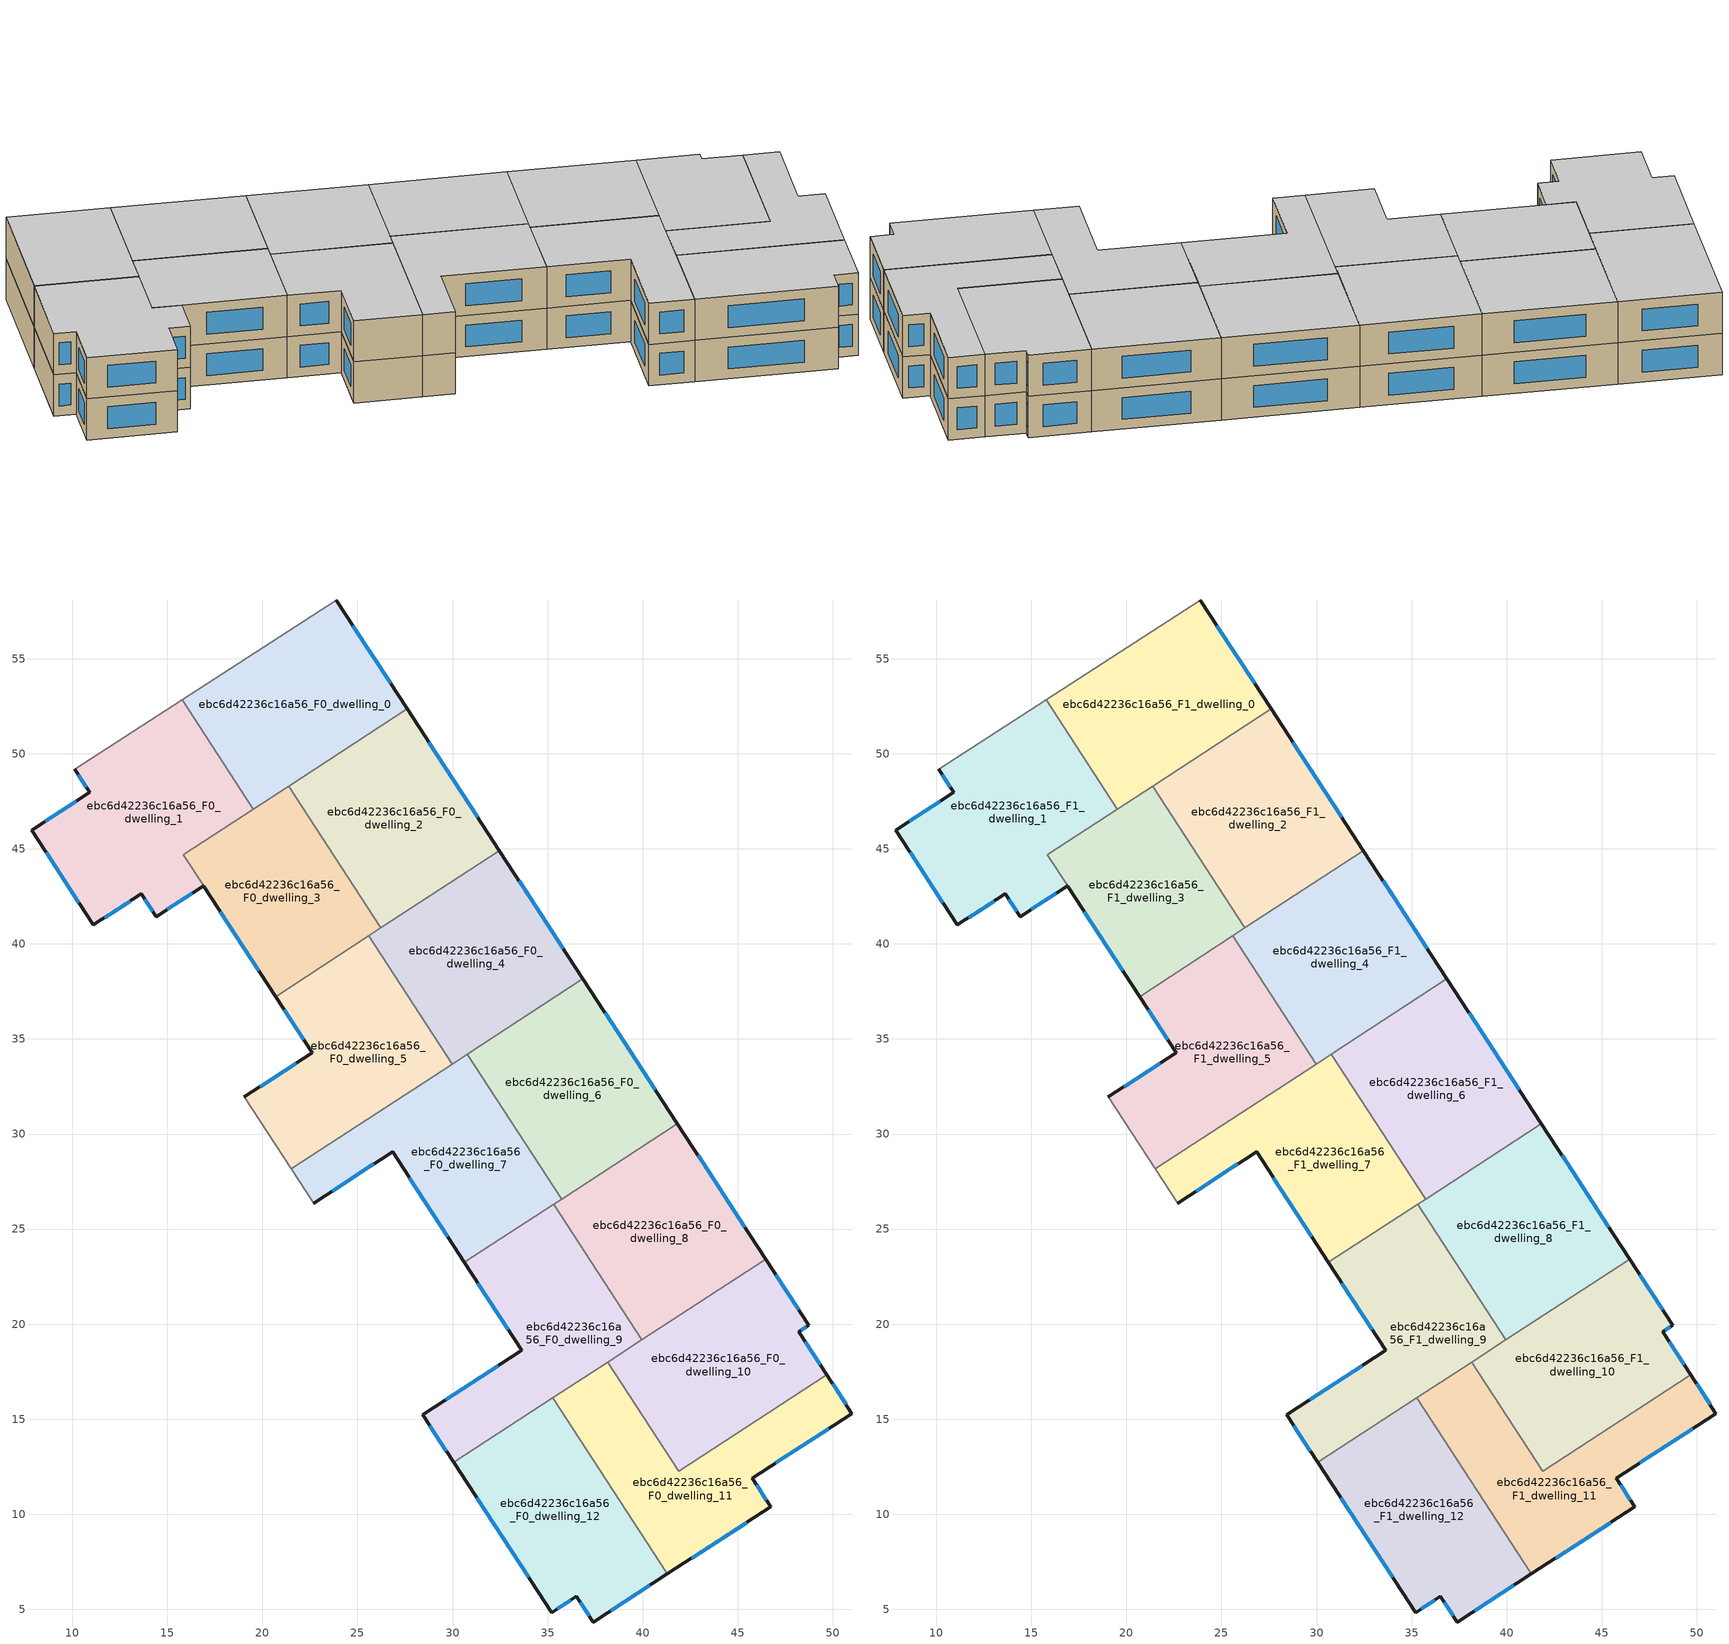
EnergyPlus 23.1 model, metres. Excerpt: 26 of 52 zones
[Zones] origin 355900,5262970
ebc6d42236c16a56_F0_dwelling_0
 floor ground (EU_floor_Construction): 23.88,58.09 27.62,52.36 19.53,47.09 15.78,52.84 z0
 wall outside (EU_wall_Construction): 27.62,52.36 23.88,58.09 z0:3
 wall adiabatic (EU_wall_Construction): 23.88,58.09 15.78,52.84 z0:3
 wall to ebc6d42236c16a56_F0_dwelling_1 (EU_wall_Construction): 15.78,52.84 19.53,47.09 z0:3
 wall to ebc6d42236c16a56_F0_dwelling_2 (EU_wall_Construction): 21.38,48.3 27.62,52.36 z0:3
 wall to ebc6d42236c16a56_F0_dwelling_3 (EU_wall_Construction): 19.53,47.09 21.38,48.3 z0:3
 window (EU_Window_Construction): 26.74,53.7 24.76,56.74 z0.7:2.3
ebc6d42236c16a56_F0_dwelling_1
 floor ground (EU_floor_Construction): 15.78,52.84 19.53,47.09 15.84,44.68 16.9,43.05 14.41,41.44 13.63,42.63 11.1,41 7.86,45.98 10.93,47.96 10.14,49.18 z0
 wall outside (EU_wall_Construction): 10.14,49.18 10.93,47.96 7.86,45.98 11.1,41 13.63,42.63 14.41,41.44 16.9,43.05 z0:3
 wall adiabatic (EU_wall_Construction): 15.78,52.84 10.14,49.18 z0:3
 wall to ebc6d42236c16a56_F0_dwelling_3 (EU_wall_Construction): 16.9,43.05 15.84,44.68 19.53,47.09 z0:3
 window (EU_Window_Construction): 10.21,47.5 8.58,46.45 / 10.32,48.9 10.74,48.25 / 14.99,41.82 16.32,42.67 / 13.81,42.35 14.22,41.72 / 11.7,41.38 13.04,42.24 / 8.62,44.81 10.34,42.17 z0.7:2.3
ebc6d42236c16a56_F0_dwelling_10
 floor ground (EU_floor_Construction): 46.47,23.42 48.74,19.93 48.21,19.59 49.67,17.34 41.9,12.27 38.16,18.01 z0
 wall outside (EU_wall_Construction): 49.67,17.34 48.21,19.59 48.74,19.93 46.47,23.42 z0:3
 wall to ebc6d42236c16a56_F0_dwelling_11 (EU_wall_Construction): 38.16,18.01 41.9,12.27 49.67,17.34 z0:3
 wall to ebc6d42236c16a56_F0_dwelling_8 (EU_wall_Construction): 46.47,23.42 39.95,19.17 z0:3
 wall to ebc6d42236c16a56_F0_dwelling_9 (EU_wall_Construction): 39.95,19.17 38.16,18.01 z0:3
 window (EU_Window_Construction): 48.21,20.75 47,22.6 / 48.33,19.67 48.62,19.85 / 49.33,17.87 48.55,19.06 z0.7:2.3
ebc6d42236c16a56_F0_dwelling_11
 floor ground (EU_floor_Construction): 49.67,17.34 51.01,15.3 45.76,11.9 46.74,10.39 41.3,6.87 35.27,16.12 38.16,18.01 41.9,12.27 z0
 wall outside (EU_wall_Construction): 41.3,6.87 46.74,10.39 45.76,11.9 51.01,15.3 49.67,17.34 z0:3
 wall to ebc6d42236c16a56_F0_dwelling_12 (EU_wall_Construction): 35.27,16.12 41.3,6.87 z0:3
 wall to ebc6d42236c16a56_F0_dwelling_9 (EU_wall_Construction): 38.16,18.01 35.27,16.12 z0:3
 window (EU_Window_Construction): 50.69,15.78 49.99,16.86 / 46.99,12.7 49.78,14.5 / 46.51,10.74 45.99,11.55 / 42.58,7.69 45.47,9.56 z0.7:2.3
ebc6d42236c16a56_F0_dwelling_12
 floor ground (EU_floor_Construction): 35.27,16.12 41.3,6.87 37.39,4.33 36.52,5.68 35.21,4.83 30.06,12.73 z0
 wall outside (EU_wall_Construction): 30.06,12.73 35.21,4.83 36.52,5.68 37.39,4.33 41.3,6.87 z0:3
 wall to ebc6d42236c16a56_F0_dwelling_9 (EU_wall_Construction): 35.27,16.12 30.06,12.73 z0:3
 window (EU_Window_Construction): 38.31,4.93 40.39,6.27 / 36.72,5.36 37.19,4.65 / 35.51,5.03 36.21,5.48 / 31.27,10.87 34,6.69 z0.7:2.3
ebc6d42236c16a56_F0_dwelling_2
 floor ground (EU_floor_Construction): 27.62,52.36 32.47,44.91 26.24,40.85 21.38,48.29 z0
 wall outside (EU_wall_Construction): 32.47,44.91 27.62,52.36 z0:3
 wall to ebc6d42236c16a56_F0_dwelling_3 (EU_wall_Construction): 21.38,48.29 26.24,40.85 z0:3
 wall to ebc6d42236c16a56_F0_dwelling_4 (EU_wall_Construction): 26.24,40.85 32.47,44.91 z0:3
 window (EU_Window_Construction): 31.33,46.66 28.76,50.61 z0.7:2.3
ebc6d42236c16a56_F0_dwelling_3
 floor ground (EU_floor_Construction): 21.38,48.29 26.24,40.85 20.69,37.23 16.91,43.04 15.84,44.68 z0
 wall outside (EU_wall_Construction): 16.91,43.04 20.69,37.23 z0:3
 wall to ebc6d42236c16a56_F0_dwelling_5 (EU_wall_Construction): 20.69,37.23 25.58,40.42 z0:3
 wall to ebc6d42236c16a56_F0_dwelling_4 (EU_wall_Construction): 25.58,40.42 26.24,40.85 z0:3
 window (EU_Window_Construction): 17.79,41.68 19.8,38.6 z0.7:2.3
ebc6d42236c16a56_F0_dwelling_4
 floor ground (EU_floor_Construction): 32.47,44.91 36.86,38.17 29.97,33.68 25.58,40.42 z0
 wall outside (EU_wall_Construction): 36.86,38.17 32.47,44.91 z0:3
 wall to ebc6d42236c16a56_F0_dwelling_5 (EU_wall_Construction): 25.58,40.42 29.97,33.68 z0:3
 wall to ebc6d42236c16a56_F0_dwelling_6 (EU_wall_Construction): 30.77,34.2 36.86,38.17 z0:3
 wall to ebc6d42236c16a56_F0_dwelling_7 (EU_wall_Construction): 29.97,33.68 30.77,34.2 z0:3
 window (EU_Window_Construction): 35.83,39.75 33.5,43.33 z0.7:2.3
ebc6d42236c16a56_F0_dwelling_5
 floor ground (EU_floor_Construction): 25.58,40.42 29.97,33.68 21.52,28.17 19.06,31.95 22.62,34.27 20.69,37.23 z0
 wall outside (EU_wall_Construction): 20.69,37.23 22.62,34.27 19.06,31.95 z0:3
 wall adiabatic (EU_wall_Construction): 19.06,31.95 21.52,28.17 z0:3
 wall to ebc6d42236c16a56_F0_dwelling_7 (EU_wall_Construction): 21.52,28.17 29.97,33.68 z0:3
 window (EU_Window_Construction): 21.79,33.72 19.89,32.5 / 21.14,36.54 22.17,34.96 z0.7:2.3
ebc6d42236c16a56_F0_dwelling_6
 floor ground (EU_floor_Construction): 36.86,38.17 41.83,30.54 35.74,26.58 30.77,34.2 z0
 wall outside (EU_wall_Construction): 41.83,30.54 36.86,38.17 z0:3
 wall to ebc6d42236c16a56_F0_dwelling_7 (EU_wall_Construction): 30.77,34.2 35.74,26.58 z0:3
 wall to ebc6d42236c16a56_F0_dwelling_8 (EU_wall_Construction): 35.74,26.58 41.83,30.54 z0:3
 window (EU_Window_Construction): 40.66,32.33 38.03,36.38 z0.7:2.3
ebc6d42236c16a56_F0_dwelling_7
 floor ground (EU_floor_Construction): 30.77,34.2 35.74,26.58 30.63,23.25 26.84,29.06 22.69,26.37 21.52,28.17 z0
 wall outside (EU_wall_Construction): 22.69,26.37 26.84,29.06 30.63,23.25 z0:3
 wall adiabatic (EU_wall_Construction): 21.52,28.17 22.69,26.37 z0:3
 wall to ebc6d42236c16a56_F0_dwelling_9 (EU_wall_Construction): 30.63,23.25 35.31,26.3 z0:3
 wall to ebc6d42236c16a56_F0_dwelling_8 (EU_wall_Construction): 35.31,26.3 35.74,26.58 z0:3
 window (EU_Window_Construction): 27.73,27.69 29.74,24.61 / 23.67,27 25.87,28.43 z0.7:2.3
ebc6d42236c16a56_F0_dwelling_8
 floor ground (EU_floor_Construction): 41.83,30.54 46.47,23.42 39.95,19.17 35.31,26.3 z0
 wall outside (EU_wall_Construction): 46.47,23.42 41.83,30.54 z0:3
 wall to ebc6d42236c16a56_F0_dwelling_9 (EU_wall_Construction): 35.31,26.3 39.95,19.17 z0:3
 window (EU_Window_Construction): 45.38,25.09 42.92,28.87 z0.7:2.3
ebc6d42236c16a56_F0_dwelling_9
 floor ground (EU_floor_Construction): 35.31,26.3 39.95,19.17 30.06,12.73 28.42,15.24 33.64,18.62 30.63,23.25 z0
 wall outside (EU_wall_Construction): 30.63,23.25 33.64,18.62 28.42,15.24 30.06,12.73 z0:3
 window (EU_Window_Construction): 28.81,14.65 29.68,13.32 / 32.41,17.82 29.65,16.03 / 31.33,22.16 32.93,19.7 z0.7:2.3
ebc6d42236c16a56_F1_dwelling_0
 floor to ebc6d42236c16a56_F0_dwelling_0 (EU_floor_Construction): 23.88,58.09 27.62,52.36 19.53,47.09 15.78,52.84 z3
 wall outside (EU_wall_Construction): 27.62,52.36 23.88,58.09 z3:6
 wall adiabatic (EU_wall_Construction): 23.88,58.09 15.78,52.84 z3:6
 wall to ebc6d42236c16a56_F1_dwelling_1 (EU_wall_Construction): 15.78,52.84 19.53,47.09 z3:6
 wall to ebc6d42236c16a56_F1_dwelling_2 (EU_wall_Construction): 21.38,48.3 27.62,52.36 z3:6
 wall to ebc6d42236c16a56_F1_dwelling_3 (EU_wall_Construction): 19.53,47.09 21.38,48.3 z3:6
 window (EU_Window_Construction): 26.74,53.7 24.76,56.74 z3.7:5.3
 ceiling to ebc6d42236c16a56_F2_dwelling_0 (EU_floor_Construction): 27.62,52.36 23.88,58.09 15.78,52.84 19.53,47.09 z6
ebc6d42236c16a56_F1_dwelling_1
 floor to ebc6d42236c16a56_F0_dwelling_1 (EU_floor_Construction): 15.78,52.84 19.53,47.09 15.84,44.68 16.9,43.05 14.41,41.44 13.63,42.63 11.1,41 7.86,45.98 10.93,47.96 10.14,49.18 z3
 wall outside (EU_wall_Construction): 10.14,49.18 10.93,47.96 7.86,45.98 11.1,41 13.63,42.63 14.41,41.44 16.9,43.05 z3:6
 wall adiabatic (EU_wall_Construction): 15.78,52.84 10.14,49.18 z3:6
 wall to ebc6d42236c16a56_F1_dwelling_3 (EU_wall_Construction): 16.9,43.05 15.84,44.68 19.53,47.09 z3:6
 window (EU_Window_Construction): 10.21,47.5 8.58,46.45 / 10.32,48.9 10.74,48.25 / 14.99,41.82 16.32,42.67 / 13.81,42.35 14.22,41.72 / 11.7,41.38 13.04,42.24 / 8.62,44.81 10.34,42.17 z3.7:5.3
 ceiling to ebc6d42236c16a56_F2_dwelling_1 (EU_floor_Construction): 16.9,43.05 15.84,44.68 19.53,47.09 15.78,52.84 10.14,49.18 10.93,47.96 7.86,45.98 11.1,41 13.63,42.63 14.41,41.44 z6
ebc6d42236c16a56_F1_dwelling_10
 floor to ebc6d42236c16a56_F0_dwelling_10 (EU_floor_Construction): 46.47,23.42 48.74,19.93 48.21,19.59 49.67,17.34 41.9,12.27 38.16,18.01 z3
 wall outside (EU_wall_Construction): 49.67,17.34 48.21,19.59 48.74,19.93 46.47,23.42 z3:6
 wall to ebc6d42236c16a56_F1_dwelling_11 (EU_wall_Construction): 38.16,18.01 41.9,12.27 49.67,17.34 z3:6
 wall to ebc6d42236c16a56_F1_dwelling_8 (EU_wall_Construction): 46.47,23.42 39.95,19.17 z3:6
 wall to ebc6d42236c16a56_F1_dwelling_9 (EU_wall_Construction): 39.95,19.17 38.16,18.01 z3:6
 window (EU_Window_Construction): 48.21,20.75 47,22.6 / 48.33,19.67 48.62,19.85 / 49.33,17.87 48.55,19.06 z3.7:5.3
 ceiling to ebc6d42236c16a56_F2_dwelling_10 (EU_floor_Construction): 49.67,17.34 48.21,19.59 48.74,19.93 46.47,23.42 38.16,18.01 41.9,12.27 z6
ebc6d42236c16a56_F1_dwelling_11
 floor to ebc6d42236c16a56_F0_dwelling_11 (EU_floor_Construction): 49.67,17.34 51.01,15.3 45.76,11.9 46.74,10.39 41.3,6.87 35.27,16.12 38.16,18.01 41.9,12.27 z3
 wall outside (EU_wall_Construction): 41.3,6.87 46.74,10.39 45.76,11.9 51.01,15.3 49.67,17.34 z3:6
 wall to ebc6d42236c16a56_F1_dwelling_12 (EU_wall_Construction): 35.27,16.12 41.3,6.87 z3:6
 wall to ebc6d42236c16a56_F1_dwelling_9 (EU_wall_Construction): 38.16,18.01 35.27,16.12 z3:6
 window (EU_Window_Construction): 50.69,15.78 49.99,16.86 / 46.99,12.7 49.78,14.5 / 46.51,10.74 45.99,11.55 / 42.58,7.69 45.47,9.56 z3.7:5.3
 ceiling to ebc6d42236c16a56_F2_dwelling_11 (EU_floor_Construction): 46.74,10.39 45.76,11.9 51.01,15.3 49.67,17.34 41.9,12.27 38.16,18.01 35.27,16.12 41.3,6.87 z6
ebc6d42236c16a56_F1_dwelling_12
 floor to ebc6d42236c16a56_F0_dwelling_12 (EU_floor_Construction): 35.27,16.12 41.3,6.87 37.39,4.33 36.52,5.68 35.21,4.83 30.06,12.73 z3
 wall outside (EU_wall_Construction): 30.06,12.73 35.21,4.83 36.52,5.68 37.39,4.33 41.3,6.87 z3:6
 wall to ebc6d42236c16a56_F1_dwelling_9 (EU_wall_Construction): 35.27,16.12 30.06,12.73 z3:6
 window (EU_Window_Construction): 38.31,4.93 40.39,6.27 / 36.72,5.36 37.19,4.65 / 35.51,5.03 36.21,5.48 / 31.27,10.87 34,6.69 z3.7:5.3
 ceiling to ebc6d42236c16a56_F2_dwelling_12 (EU_floor_Construction): 41.3,6.87 35.27,16.12 30.06,12.73 35.21,4.83 36.52,5.68 37.39,4.33 z6
ebc6d42236c16a56_F1_dwelling_2
 floor to ebc6d42236c16a56_F0_dwelling_2 (EU_floor_Construction): 27.62,52.36 32.47,44.91 26.24,40.85 21.38,48.29 z3
 wall outside (EU_wall_Construction): 32.47,44.91 27.62,52.36 z3:6
 wall to ebc6d42236c16a56_F1_dwelling_3 (EU_wall_Construction): 21.38,48.29 26.24,40.85 z3:6
 wall to ebc6d42236c16a56_F1_dwelling_4 (EU_wall_Construction): 26.24,40.85 32.47,44.91 z3:6
 window (EU_Window_Construction): 31.33,46.66 28.76,50.61 z3.7:5.3
 ceiling to ebc6d42236c16a56_F2_dwelling_2 (EU_floor_Construction): 32.47,44.91 27.62,52.36 21.38,48.29 26.24,40.85 z6
ebc6d42236c16a56_F1_dwelling_3
 floor to ebc6d42236c16a56_F0_dwelling_3 (EU_floor_Construction): 21.38,48.29 26.24,40.85 20.69,37.23 16.9,43.05 15.84,44.68 z3
 wall outside (EU_wall_Construction): 16.91,43.04 20.69,37.23 z3:6
 wall to ebc6d42236c16a56_F1_dwelling_5 (EU_wall_Construction): 20.69,37.23 25.58,40.42 z3:6
 wall to ebc6d42236c16a56_F1_dwelling_4 (EU_wall_Construction): 25.58,40.42 26.24,40.85 z3:6
 window (EU_Window_Construction): 17.79,41.68 19.8,38.6 z3.7:5.3
 ceiling to ebc6d42236c16a56_F2_dwelling_3 (EU_floor_Construction): 26.24,40.85 21.38,48.29 15.84,44.68 16.9,43.05 20.69,37.23 z6
ebc6d42236c16a56_F1_dwelling_4
 floor to ebc6d42236c16a56_F0_dwelling_4 (EU_floor_Construction): 32.47,44.91 36.86,38.17 29.97,33.68 25.58,40.42 z3
 wall outside (EU_wall_Construction): 36.86,38.17 32.47,44.91 z3:6
 wall to ebc6d42236c16a56_F1_dwelling_5 (EU_wall_Construction): 25.58,40.42 29.97,33.68 z3:6
 wall to ebc6d42236c16a56_F1_dwelling_6 (EU_wall_Construction): 30.77,34.2 36.86,38.17 z3:6
 wall to ebc6d42236c16a56_F1_dwelling_7 (EU_wall_Construction): 29.97,33.68 30.77,34.2 z3:6
 window (EU_Window_Construction): 35.83,39.75 33.5,43.33 z3.7:5.3
 ceiling to ebc6d42236c16a56_F2_dwelling_4 (EU_floor_Construction): 36.86,38.17 32.47,44.91 25.58,40.42 29.97,33.68 z6
ebc6d42236c16a56_F1_dwelling_5
 floor to ebc6d42236c16a56_F0_dwelling_5 (EU_floor_Construction): 25.58,40.42 29.97,33.68 21.52,28.17 19.06,31.95 22.62,34.27 20.69,37.23 z3
 wall outside (EU_wall_Construction): 20.69,37.23 22.62,34.27 19.06,31.95 z3:6
 wall adiabatic (EU_wall_Construction): 19.06,31.95 21.52,28.17 z3:6
 wall to ebc6d42236c16a56_F1_dwelling_7 (EU_wall_Construction): 21.52,28.17 29.97,33.68 z3:6
 window (EU_Window_Construction): 21.79,33.72 19.89,32.5 / 21.14,36.54 22.17,34.96 z3.7:5.3
 ceiling to ebc6d42236c16a56_F2_dwelling_5 (EU_floor_Construction): 29.97,33.68 25.58,40.42 20.69,37.23 22.62,34.27 19.06,31.95 21.52,28.17 z6
ebc6d42236c16a56_F1_dwelling_6
 floor to ebc6d42236c16a56_F0_dwelling_6 (EU_floor_Construction): 36.86,38.17 41.83,30.54 35.74,26.58 30.77,34.2 z3
 wall outside (EU_wall_Construction): 41.83,30.54 36.86,38.17 z3:6
 wall to ebc6d42236c16a56_F1_dwelling_7 (EU_wall_Construction): 30.77,34.2 35.74,26.58 z3:6
 wall to ebc6d42236c16a56_F1_dwelling_8 (EU_wall_Construction): 35.74,26.58 41.83,30.54 z3:6
 window (EU_Window_Construction): 40.66,32.33 38.03,36.38 z3.7:5.3
 ceiling to ebc6d42236c16a56_F2_dwelling_6 (EU_floor_Construction): 41.83,30.54 36.86,38.17 30.77,34.2 35.74,26.58 z6
ebc6d42236c16a56_F1_dwelling_7
 floor to ebc6d42236c16a56_F0_dwelling_7 (EU_floor_Construction): 30.77,34.2 35.74,26.58 30.63,23.25 26.84,29.06 22.69,26.37 21.52,28.17 z3
 wall outside (EU_wall_Construction): 22.69,26.37 26.84,29.06 30.63,23.25 z3:6
 wall adiabatic (EU_wall_Construction): 21.52,28.17 22.69,26.37 z3:6
 wall to ebc6d42236c16a56_F1_dwelling_9 (EU_wall_Construction): 30.63,23.25 35.31,26.3 z3:6
 wall to ebc6d42236c16a56_F1_dwelling_8 (EU_wall_Construction): 35.31,26.3 35.74,26.58 z3:6
 window (EU_Window_Construction): 27.73,27.69 29.74,24.61 / 23.67,27 25.87,28.43 z3.7:5.3
 ceiling to ebc6d42236c16a56_F2_dwelling_7 (EU_floor_Construction): 35.74,26.58 30.77,34.2 21.52,28.17 22.69,26.37 26.84,29.06 30.63,23.25 z6
ebc6d42236c16a56_F1_dwelling_8
 floor to ebc6d42236c16a56_F0_dwelling_8 (EU_floor_Construction): 41.83,30.54 46.47,23.42 39.95,19.17 35.31,26.3 z3
 wall outside (EU_wall_Construction): 46.47,23.42 41.83,30.54 z3:6
 wall to ebc6d42236c16a56_F1_dwelling_9 (EU_wall_Construction): 35.31,26.3 39.95,19.17 z3:6
 window (EU_Window_Construction): 45.38,25.09 42.92,28.87 z3.7:5.3
 ceiling to ebc6d42236c16a56_F2_dwelling_8 (EU_floor_Construction): 46.47,23.42 41.83,30.54 35.31,26.3 39.95,19.17 z6
ebc6d42236c16a56_F1_dwelling_9
 floor to ebc6d42236c16a56_F0_dwelling_9 (EU_floor_Construction): 35.31,26.3 39.95,19.17 30.06,12.73 28.42,15.24 33.64,18.62 30.63,23.25 z3
 wall outside (EU_wall_Construction): 30.63,23.25 33.64,18.62 28.42,15.24 30.06,12.73 z3:6
 window (EU_Window_Construction): 28.81,14.65 29.68,13.32 / 32.41,17.82 29.65,16.03 / 31.33,22.16 32.93,19.7 z3.7:5.3
 ceiling to ebc6d42236c16a56_F2_dwelling_9 (EU_floor_Construction): 39.95,19.17 35.31,26.3 30.63,23.25 33.64,18.62 28.42,15.24 30.06,12.73 z6
[Building]
EU S2 Campaign: North Axis=0; Terrain=City; Solar Distribution=FullExterior
[Site:Location]
Budapest.Ferenc.Liszt.Intl.AP: Latitude=47.437; Longitude=19.256; Time Zone=1; Elevation=185
[SizingPeriod:WeatherFileDays]
AnnualSizingPeriod: Begin Month=1; Begin Day of Month=1; End Month=12; End Day of Month=31; Day of Week for Start Day=Monday; Use Weather File Daylight Saving Period=No; Use Weather File Rain and Snow Indicators=No
[MATERIAL]
EU_InternalMass_Material: Roughness=MediumRough; Thickness=0.1; Conductivity=1; Density=1800; Specific Heat=900; Thermal Absorptance=0.9; Solar Absorptance=0.7; Visible Absorptance=0.7
[MATERIAL:NOMASS] Roughness=MediumRough; Thermal Absorptance=0.9; Solar Absorptance=0.7; Visible Absorptance=0.7
Name | Thermal Resistance
EU_wall_NoMass | 0.832559
EU_floor_NoMass | 0.872794
[WINDOWMATERIAL:SIMPLEGLAZINGSYSTEM]
EU_Window_SimpleGlazing: UFactor=2.79869; Solar Heat Gain Coefficient=0.75; Visible Transmittance=0.75
[CONSTRUCTION]
EU_wall_Construction: EU_wall_NoMass
EU_floor_Construction: EU_floor_NoMass
EU_Window_Construction: EU_Window_SimpleGlazing
EU_InternalMass_Construction: EU_InternalMass_Material
[ZONE] Type=1; Multiplier=1; Ceiling Height=autocalculate; Floor Area=autocalculate; Part of Total Floor Area=Yes
Name | Volume
ebc6d42236c16a56_F0_dwelling_0; ebc6d42236c16a56_F1_dwelling_0 | 198.409
ebc6d42236c16a56_F0_dwelling_1; ebc6d42236c16a56_F1_dwelling_1 | 220.306
ebc6d42236c16a56_F0_dwelling_10; ebc6d42236c16a56_F1_dwelling_10 | 198.419
ebc6d42236c16a56_F0_dwelling_11; ebc6d42236c16a56_F1_dwelling_11 | 198.418
ebc6d42236c16a56_F0_dwelling_12; ebc6d42236c16a56_F1_dwelling_12 | 198.402
ebc6d42236c16a56_F0_dwelling_2; ebc6d42236c16a56_F1_dwelling_2 | 198.423
ebc6d42236c16a56_F0_dwelling_3 | 176.519
ebc6d42236c16a56_F1_dwelling_3 | 176.523
ebc6d42236c16a56_F0_dwelling_4; ebc6d42236c16a56_F1_dwelling_4 | 198.43
ebc6d42236c16a56_F0_dwelling_5; ebc6d42236c16a56_F1_dwelling_5 | 198.435
ebc6d42236c16a56_F0_dwelling_6; ebc6d42236c16a56_F1_dwelling_6 | 198.437
ebc6d42236c16a56_F0_dwelling_7; ebc6d42236c16a56_F1_dwelling_7 | 198.424
ebc6d42236c16a56_F0_dwelling_8; ebc6d42236c16a56_F1_dwelling_8 | 198.427
ebc6d42236c16a56_F0_dwelling_9; ebc6d42236c16a56_F1_dwelling_9 | 198.432
[INTERNALMASS] Construction=EU_InternalMass_Construction
Name | Zone or ZoneList | Surface Area
ebc6d42236c16a56_F0_dwelling_0_EU_InternalMass | ebc6d42236c16a56_F0_dwelling_0 | 66.1369
ebc6d42236c16a56_F0_dwelling_1_EU_InternalMass | ebc6d42236c16a56_F0_dwelling_1 | 73.4372
ebc6d42236c16a56_F0_dwelling_2_EU_InternalMass | ebc6d42236c16a56_F0_dwelling_2 | 66.1389
ebc6d42236c16a56_F0_dwelling_3_EU_InternalMass | ebc6d42236c16a56_F0_dwelling_3 | 58.8446
ebc6d42236c16a56_F0_dwelling_4_EU_InternalMass | ebc6d42236c16a56_F0_dwelling_4 | 66.1418
ebc6d42236c16a56_F0_dwelling_5_EU_InternalMass | ebc6d42236c16a56_F0_dwelling_5 | 66.1447
ebc6d42236c16a56_F0_dwelling_6_EU_InternalMass | ebc6d42236c16a56_F0_dwelling_6 | 66.145
ebc6d42236c16a56_F0_dwelling_7_EU_InternalMass | ebc6d42236c16a56_F0_dwelling_7 | 66.142
ebc6d42236c16a56_F0_dwelling_8_EU_InternalMass | ebc6d42236c16a56_F0_dwelling_8 | 66.1418
ebc6d42236c16a56_F0_dwelling_9_EU_InternalMass | ebc6d42236c16a56_F0_dwelling_9 | 66.1441
ebc6d42236c16a56_F0_dwelling_10_EU_InternalMass | ebc6d42236c16a56_F0_dwelling_10 | 66.1385
ebc6d42236c16a56_F0_dwelling_11_EU_InternalMass | ebc6d42236c16a56_F0_dwelling_11 | 66.1392
ebc6d42236c16a56_F0_dwelling_12_EU_InternalMass | ebc6d42236c16a56_F0_dwelling_12 | 66.1336
ebc6d42236c16a56_F1_dwelling_0_EU_InternalMass | ebc6d42236c16a56_F1_dwelling_0 | 66.1369
ebc6d42236c16a56_F1_dwelling_1_EU_InternalMass | ebc6d42236c16a56_F1_dwelling_1 | 73.4372
ebc6d42236c16a56_F1_dwelling_2_EU_InternalMass | ebc6d42236c16a56_F1_dwelling_2 | 66.1389
ebc6d42236c16a56_F1_dwelling_3_EU_InternalMass | ebc6d42236c16a56_F1_dwelling_3 | 58.8446
ebc6d42236c16a56_F1_dwelling_4_EU_InternalMass | ebc6d42236c16a56_F1_dwelling_4 | 66.1418
ebc6d42236c16a56_F1_dwelling_5_EU_InternalMass | ebc6d42236c16a56_F1_dwelling_5 | 66.1447
ebc6d42236c16a56_F1_dwelling_6_EU_InternalMass | ebc6d42236c16a56_F1_dwelling_6 | 66.145
ebc6d42236c16a56_F1_dwelling_7_EU_InternalMass | ebc6d42236c16a56_F1_dwelling_7 | 66.142
ebc6d42236c16a56_F1_dwelling_8_EU_InternalMass | ebc6d42236c16a56_F1_dwelling_8 | 66.1418
ebc6d42236c16a56_F1_dwelling_9_EU_InternalMass | ebc6d42236c16a56_F1_dwelling_9 | 66.1441
ebc6d42236c16a56_F1_dwelling_10_EU_InternalMass | ebc6d42236c16a56_F1_dwelling_10 | 66.1385
ebc6d42236c16a56_F1_dwelling_11_EU_InternalMass | ebc6d42236c16a56_F1_dwelling_11 | 66.1392
ebc6d42236c16a56_F1_dwelling_12_EU_InternalMass | ebc6d42236c16a56_F1_dwelling_12 | 66.1336
[OTHEREQUIPMENT] Fuel Type=Electricity; Design Level Calculation Method=Watts/Area; Power per Zone Floor Area=1; Fraction Latent=0; Fraction Radiant=0; Fraction Lost=0; Carbon Dioxide Generation Rate=0; EndUse Subcategory=EU_Step8_InternalGains
Name | Zone or ZoneList or Space or SpaceList | Schedule
EU_Step8_InternalGain_ebc6d42236c16a56_F0_dwelling_0_f000 | ebc6d42236c16a56_F0_dwelling_0 | EU_Step8_GainSchedule_ebc6d42236c16a56_F0_dwelling_0_f000
EU_Step8_InternalGain_ebc6d42236c16a56_F0_dwelling_1_f000 | ebc6d42236c16a56_F0_dwelling_1 | EU_Step8_GainSchedule_ebc6d42236c16a56_F0_dwelling_1_f000
EU_Step8_InternalGain_ebc6d42236c16a56_F0_dwelling_2_f000 | ebc6d42236c16a56_F0_dwelling_2 | EU_Step8_GainSchedule_ebc6d42236c16a56_F0_dwelling_2_f000
EU_Step8_InternalGain_ebc6d42236c16a56_F0_dwelling_3_f000 | ebc6d42236c16a56_F0_dwelling_3 | EU_Step8_GainSchedule_ebc6d42236c16a56_F0_dwelling_3_f000
EU_Step8_InternalGain_ebc6d42236c16a56_F0_dwelling_4_f000 | ebc6d42236c16a56_F0_dwelling_4 | EU_Step8_GainSchedule_ebc6d42236c16a56_F0_dwelling_4_f000
EU_Step8_InternalGain_ebc6d42236c16a56_F0_dwelling_5_f000 | ebc6d42236c16a56_F0_dwelling_5 | EU_Step8_GainSchedule_ebc6d42236c16a56_F0_dwelling_5_f000
EU_Step8_InternalGain_ebc6d42236c16a56_F0_dwelling_6_f000 | ebc6d42236c16a56_F0_dwelling_6 | EU_Step8_GainSchedule_ebc6d42236c16a56_F0_dwelling_6_f000
EU_Step8_InternalGain_ebc6d42236c16a56_F0_dwelling_7_f000 | ebc6d42236c16a56_F0_dwelling_7 | EU_Step8_GainSchedule_ebc6d42236c16a56_F0_dwelling_7_f000
EU_Step8_InternalGain_ebc6d42236c16a56_F0_dwelling_8_f000 | ebc6d42236c16a56_F0_dwelling_8 | EU_Step8_GainSchedule_ebc6d42236c16a56_F0_dwelling_8_f000
EU_Step8_InternalGain_ebc6d42236c16a56_F0_dwelling_9_f000 | ebc6d42236c16a56_F0_dwelling_9 | EU_Step8_GainSchedule_ebc6d42236c16a56_F0_dwelling_9_f000
EU_Step8_InternalGain_ebc6d42236c16a56_F0_dwelling_10_f000 | ebc6d42236c16a56_F0_dwelling_10 | EU_Step8_GainSchedule_ebc6d42236c16a56_F0_dwelling_10_f000
EU_Step8_InternalGain_ebc6d42236c16a56_F0_dwelling_11_f000 | ebc6d42236c16a56_F0_dwelling_11 | EU_Step8_GainSchedule_ebc6d42236c16a56_F0_dwelling_11_f000
EU_Step8_InternalGain_ebc6d42236c16a56_F0_dwelling_12_f000 | ebc6d42236c16a56_F0_dwelling_12 | EU_Step8_GainSchedule_ebc6d42236c16a56_F0_dwelling_12_f000
EU_Step8_InternalGain_ebc6d42236c16a56_F1_dwelling_0_f000 | ebc6d42236c16a56_F1_dwelling_0 | EU_Step8_GainSchedule_ebc6d42236c16a56_F1_dwelling_0_f000
EU_Step8_InternalGain_ebc6d42236c16a56_F1_dwelling_1_f000 | ebc6d42236c16a56_F1_dwelling_1 | EU_Step8_GainSchedule_ebc6d42236c16a56_F1_dwelling_1_f000
EU_Step8_InternalGain_ebc6d42236c16a56_F1_dwelling_2_f000 | ebc6d42236c16a56_F1_dwelling_2 | EU_Step8_GainSchedule_ebc6d42236c16a56_F1_dwelling_2_f000
EU_Step8_InternalGain_ebc6d42236c16a56_F1_dwelling_3_f000 | ebc6d42236c16a56_F1_dwelling_3 | EU_Step8_GainSchedule_ebc6d42236c16a56_F1_dwelling_3_f000
EU_Step8_InternalGain_ebc6d42236c16a56_F1_dwelling_4_f000 | ebc6d42236c16a56_F1_dwelling_4 | EU_Step8_GainSchedule_ebc6d42236c16a56_F1_dwelling_4_f000
EU_Step8_InternalGain_ebc6d42236c16a56_F1_dwelling_5_f000 | ebc6d42236c16a56_F1_dwelling_5 | EU_Step8_GainSchedule_ebc6d42236c16a56_F1_dwelling_5_f000
EU_Step8_InternalGain_ebc6d42236c16a56_F1_dwelling_6_f000 | ebc6d42236c16a56_F1_dwelling_6 | EU_Step8_GainSchedule_ebc6d42236c16a56_F1_dwelling_6_f000
EU_Step8_InternalGain_ebc6d42236c16a56_F1_dwelling_7_f000 | ebc6d42236c16a56_F1_dwelling_7 | EU_Step8_GainSchedule_ebc6d42236c16a56_F1_dwelling_7_f000
EU_Step8_InternalGain_ebc6d42236c16a56_F1_dwelling_8_f000 | ebc6d42236c16a56_F1_dwelling_8 | EU_Step8_GainSchedule_ebc6d42236c16a56_F1_dwelling_8_f000
EU_Step8_InternalGain_ebc6d42236c16a56_F1_dwelling_9_f000 | ebc6d42236c16a56_F1_dwelling_9 | EU_Step8_GainSchedule_ebc6d42236c16a56_F1_dwelling_9_f000
EU_Step8_InternalGain_ebc6d42236c16a56_F1_dwelling_10_f000 | ebc6d42236c16a56_F1_dwelling_10 | EU_Step8_GainSchedule_ebc6d42236c16a56_F1_dwelling_10_f000
EU_Step8_InternalGain_ebc6d42236c16a56_F1_dwelling_11_f000 | ebc6d42236c16a56_F1_dwelling_11 | EU_Step8_GainSchedule_ebc6d42236c16a56_F1_dwelling_11_f000
EU_Step8_InternalGain_ebc6d42236c16a56_F1_dwelling_12_f000 | ebc6d42236c16a56_F1_dwelling_12 | EU_Step8_GainSchedule_ebc6d42236c16a56_F1_dwelling_12_f000
[ZONEVENTILATION:DESIGNFLOWRATE] Schedule=EU_AlwaysOn; Design Flow Rate Calculation Method=AirChanges/Hour; Air Changes per Hour=0.475469; Ventilation Type=Natural; Fan Pressure Rise=0; Fan Total Efficiency=1; Constant Term Coefficient=1; Temperature Term Coefficient=0; Velocity Term Coefficient=0; Velocity Squared Term Coefficient=0; Minimum Indoor Temperature=-100; Maximum Indoor Temperature=100; Delta Temperature=-100; Minimum Outdoor Temperature=-100; Maximum Outdoor Temperature=100; Maximum Wind Speed=40
Name | Zone or ZoneList or Space or SpaceList
EU_ConstantAir_ebc6d42236c16a56_F0_dwelling_0 | ebc6d42236c16a56_F0_dwelling_0
EU_ConstantAir_ebc6d42236c16a56_F0_dwelling_1 | ebc6d42236c16a56_F0_dwelling_1
EU_ConstantAir_ebc6d42236c16a56_F0_dwelling_2 | ebc6d42236c16a56_F0_dwelling_2
EU_ConstantAir_ebc6d42236c16a56_F0_dwelling_3 | ebc6d42236c16a56_F0_dwelling_3
EU_ConstantAir_ebc6d42236c16a56_F0_dwelling_4 | ebc6d42236c16a56_F0_dwelling_4
EU_ConstantAir_ebc6d42236c16a56_F0_dwelling_5 | ebc6d42236c16a56_F0_dwelling_5
EU_ConstantAir_ebc6d42236c16a56_F0_dwelling_6 | ebc6d42236c16a56_F0_dwelling_6
EU_ConstantAir_ebc6d42236c16a56_F0_dwelling_7 | ebc6d42236c16a56_F0_dwelling_7
EU_ConstantAir_ebc6d42236c16a56_F0_dwelling_8 | ebc6d42236c16a56_F0_dwelling_8
EU_ConstantAir_ebc6d42236c16a56_F0_dwelling_9 | ebc6d42236c16a56_F0_dwelling_9
EU_ConstantAir_ebc6d42236c16a56_F0_dwelling_10 | ebc6d42236c16a56_F0_dwelling_10
EU_ConstantAir_ebc6d42236c16a56_F0_dwelling_11 | ebc6d42236c16a56_F0_dwelling_11
EU_ConstantAir_ebc6d42236c16a56_F0_dwelling_12 | ebc6d42236c16a56_F0_dwelling_12
EU_ConstantAir_ebc6d42236c16a56_F1_dwelling_0 | ebc6d42236c16a56_F1_dwelling_0
EU_ConstantAir_ebc6d42236c16a56_F1_dwelling_1 | ebc6d42236c16a56_F1_dwelling_1
EU_ConstantAir_ebc6d42236c16a56_F1_dwelling_2 | ebc6d42236c16a56_F1_dwelling_2
EU_ConstantAir_ebc6d42236c16a56_F1_dwelling_3 | ebc6d42236c16a56_F1_dwelling_3
EU_ConstantAir_ebc6d42236c16a56_F1_dwelling_4 | ebc6d42236c16a56_F1_dwelling_4
EU_ConstantAir_ebc6d42236c16a56_F1_dwelling_5 | ebc6d42236c16a56_F1_dwelling_5
EU_ConstantAir_ebc6d42236c16a56_F1_dwelling_6 | ebc6d42236c16a56_F1_dwelling_6
EU_ConstantAir_ebc6d42236c16a56_F1_dwelling_7 | ebc6d42236c16a56_F1_dwelling_7
EU_ConstantAir_ebc6d42236c16a56_F1_dwelling_8 | ebc6d42236c16a56_F1_dwelling_8
EU_ConstantAir_ebc6d42236c16a56_F1_dwelling_9 | ebc6d42236c16a56_F1_dwelling_9
EU_ConstantAir_ebc6d42236c16a56_F1_dwelling_10 | ebc6d42236c16a56_F1_dwelling_10
EU_ConstantAir_ebc6d42236c16a56_F1_dwelling_11 | ebc6d42236c16a56_F1_dwelling_11
EU_ConstantAir_ebc6d42236c16a56_F1_dwelling_12 | ebc6d42236c16a56_F1_dwelling_12
[HVACTEMPLATE:THERMOSTAT] Constant Heating Setpoint=20; Constant Cooling Setpoint=50
EU_HeatOnly_ebc6d42236c16a56_F0_dwelling_0; EU_HeatOnly_ebc6d42236c16a56_F0_dwelling_1; EU_HeatOnly_ebc6d42236c16a56_F0_dwelling_2; EU_HeatOnly_ebc6d42236c16a56_F0_dwelling_3; EU_HeatOnly_ebc6d42236c16a56_F0_dwelling_4; EU_HeatOnly_ebc6d42236c16a56_F0_dwelling_5; EU_HeatOnly_ebc6d42236c16a56_F0_dwelling_6; EU_HeatOnly_ebc6d42236c16a56_F0_dwelling_7; EU_HeatOnly_ebc6d42236c16a56_F0_dwelling_8; EU_HeatOnly_ebc6d42236c16a56_F0_dwelling_9; EU_HeatOnly_ebc6d42236c16a56_F0_dwelling_10; EU_HeatOnly_ebc6d42236c16a56_F0_dwelling_11; EU_HeatOnly_ebc6d42236c16a56_F0_dwelling_12; EU_HeatOnly_ebc6d42236c16a56_F1_dwelling_0; EU_HeatOnly_ebc6d42236c16a56_F1_dwelling_1; EU_HeatOnly_ebc6d42236c16a56_F1_dwelling_2; EU_HeatOnly_ebc6d42236c16a56_F1_dwelling_3; EU_HeatOnly_ebc6d42236c16a56_F1_dwelling_4; EU_HeatOnly_ebc6d42236c16a56_F1_dwelling_5; EU_HeatOnly_ebc6d42236c16a56_F1_dwelling_6; EU_HeatOnly_ebc6d42236c16a56_F1_dwelling_7; EU_HeatOnly_ebc6d42236c16a56_F1_dwelling_8; EU_HeatOnly_ebc6d42236c16a56_F1_dwelling_9; EU_HeatOnly_ebc6d42236c16a56_F1_dwelling_10; EU_HeatOnly_ebc6d42236c16a56_F1_dwelling_11; EU_HeatOnly_ebc6d42236c16a56_F1_dwelling_12; EU_HeatOnly_ebc6d42236c16a56_F2_dwelling_0; EU_HeatOnly_ebc6d42236c16a56_F2_dwelling_1; EU_HeatOnly_ebc6d42236c16a56_F2_dwelling_2; EU_HeatOnly_ebc6d42236c16a56_F2_dwelling_3; EU_HeatOnly_ebc6d42236c16a56_F2_dwelling_4; EU_HeatOnly_ebc6d42236c16a56_F2_dwelling_5; EU_HeatOnly_ebc6d42236c16a56_F2_dwelling_6; EU_HeatOnly_ebc6d42236c16a56_F2_dwelling_7; EU_HeatOnly_ebc6d42236c16a56_F2_dwelling_8; EU_HeatOnly_ebc6d42236c16a56_F2_dwelling_9; EU_HeatOnly_ebc6d42236c16a56_F2_dwelling_10; EU_HeatOnly_ebc6d42236c16a56_F2_dwelling_11; EU_HeatOnly_ebc6d42236c16a56_F2_dwelling_12; EU_HeatOnly_ebc6d42236c16a56_F3_dwelling_0; EU_HeatOnly_ebc6d42236c16a56_F3_dwelling_1; EU_HeatOnly_ebc6d42236c16a56_F3_dwelling_2; EU_HeatOnly_ebc6d42236c16a56_F3_dwelling_3; EU_HeatOnly_ebc6d42236c16a56_F3_dwelling_4; EU_HeatOnly_ebc6d42236c16a56_F3_dwelling_5; EU_HeatOnly_ebc6d42236c16a56_F3_dwelling_6; EU_HeatOnly_ebc6d42236c16a56_F3_dwelling_7; EU_HeatOnly_ebc6d42236c16a56_F3_dwelling_8; EU_HeatOnly_ebc6d42236c16a56_F3_dwelling_9; EU_HeatOnly_ebc6d42236c16a56_F3_dwelling_10; EU_HeatOnly_ebc6d42236c16a56_F3_dwelling_11; EU_HeatOnly_ebc6d42236c16a56_F3_dwelling_12
[HVACTEMPLATE:ZONE:IDEALLOADSAIRSYSTEM] System Availability Schedule=EU_AlwaysOn; Maximum Heating Supply Air Temperature=50; Minimum Cooling Supply Air Temperature=13; Maximum Heating Supply Air Humidity Ratio=0.0156; Minimum Cooling Supply Air Humidity Ratio=0.0077; Heating Limit=NoLimit; Cooling Limit=NoLimit; Heating Availability Schedule=EU_AlwaysOn; Cooling Availability Schedule=EU_CoolingOff; Dehumidification Control Type=ConstantSensibleHeatRatio; Cooling Sensible Heat Ratio=0.7; Dehumidification Setpoint=60; Humidification Control Type=None; Humidification Setpoint=30; Outdoor Air Method=None; Outdoor Air Flow Rate per Person=0.00944; Outdoor Air Flow Rate per Zone Floor Area=0; Outdoor Air Flow Rate per Zone=0; Demand Controlled Ventilation Type=None; Outdoor Air Economizer Type=NoEconomizer; Heat Recovery Type=None; Sensible Heat Recovery Effectiveness=0.7; Latent Heat Recovery Effectiveness=0.65
Name | Template Thermostat
ebc6d42236c16a56_F0_dwelling_0 | EU_HeatOnly_ebc6d42236c16a56_F0_dwelling_0
ebc6d42236c16a56_F0_dwelling_1 | EU_HeatOnly_ebc6d42236c16a56_F0_dwelling_1
ebc6d42236c16a56_F0_dwelling_2 | EU_HeatOnly_ebc6d42236c16a56_F0_dwelling_2
ebc6d42236c16a56_F0_dwelling_3 | EU_HeatOnly_ebc6d42236c16a56_F0_dwelling_3
ebc6d42236c16a56_F0_dwelling_4 | EU_HeatOnly_ebc6d42236c16a56_F0_dwelling_4
ebc6d42236c16a56_F0_dwelling_5 | EU_HeatOnly_ebc6d42236c16a56_F0_dwelling_5
ebc6d42236c16a56_F0_dwelling_6 | EU_HeatOnly_ebc6d42236c16a56_F0_dwelling_6
ebc6d42236c16a56_F0_dwelling_7 | EU_HeatOnly_ebc6d42236c16a56_F0_dwelling_7
ebc6d42236c16a56_F0_dwelling_8 | EU_HeatOnly_ebc6d42236c16a56_F0_dwelling_8
ebc6d42236c16a56_F0_dwelling_9 | EU_HeatOnly_ebc6d42236c16a56_F0_dwelling_9
ebc6d42236c16a56_F0_dwelling_10 | EU_HeatOnly_ebc6d42236c16a56_F0_dwelling_10
ebc6d42236c16a56_F0_dwelling_11 | EU_HeatOnly_ebc6d42236c16a56_F0_dwelling_11
ebc6d42236c16a56_F0_dwelling_12 | EU_HeatOnly_ebc6d42236c16a56_F0_dwelling_12
ebc6d42236c16a56_F1_dwelling_0 | EU_HeatOnly_ebc6d42236c16a56_F1_dwelling_0
ebc6d42236c16a56_F1_dwelling_1 | EU_HeatOnly_ebc6d42236c16a56_F1_dwelling_1
ebc6d42236c16a56_F1_dwelling_2 | EU_HeatOnly_ebc6d42236c16a56_F1_dwelling_2
ebc6d42236c16a56_F1_dwelling_3 | EU_HeatOnly_ebc6d42236c16a56_F1_dwelling_3
ebc6d42236c16a56_F1_dwelling_4 | EU_HeatOnly_ebc6d42236c16a56_F1_dwelling_4
ebc6d42236c16a56_F1_dwelling_5 | EU_HeatOnly_ebc6d42236c16a56_F1_dwelling_5
ebc6d42236c16a56_F1_dwelling_6 | EU_HeatOnly_ebc6d42236c16a56_F1_dwelling_6
ebc6d42236c16a56_F1_dwelling_7 | EU_HeatOnly_ebc6d42236c16a56_F1_dwelling_7
ebc6d42236c16a56_F1_dwelling_8 | EU_HeatOnly_ebc6d42236c16a56_F1_dwelling_8
ebc6d42236c16a56_F1_dwelling_9 | EU_HeatOnly_ebc6d42236c16a56_F1_dwelling_9
ebc6d42236c16a56_F1_dwelling_10 | EU_HeatOnly_ebc6d42236c16a56_F1_dwelling_10
ebc6d42236c16a56_F1_dwelling_11 | EU_HeatOnly_ebc6d42236c16a56_F1_dwelling_11
ebc6d42236c16a56_F1_dwelling_12 | EU_HeatOnly_ebc6d42236c16a56_F1_dwelling_12
[SIZING:ZONE] Zone Cooling Design Supply Air Temperature Input Method=SupplyAirTemperature; Zone Cooling Design Supply Air Temperature=13; Zone Heating Design Supply Air Temperature Input Method=SupplyAirTemperature; Zone Heating Design Supply Air Temperature=50; Zone Cooling Design Supply Air Humidity Ratio=0.008; Zone Heating Design Supply Air Humidity Ratio=0.008; Cooling Design Air Flow Method=DesignDay; Cooling Design Air Flow Rate=0; Cooling Minimum Air Flow per Zone Floor Area=0.000762; Cooling Minimum Air Flow=0; Cooling Minimum Air Flow Fraction=0.2; Heating Design Air Flow Method=DesignDay; Heating Design Air Flow Rate=0; Heating Maximum Air Flow per Zone Floor Area=0.002032; Heating Maximum Air Flow=0.141576; Heating Maximum Air Flow Fraction=0.3; Account for Dedicated Outdoor Air System=No; Dedicated Outdoor Air System Control Strategy=NeutralSupplyAir; Dedicated Outdoor Air Low Setpoint Temperature for Design=autosize; Dedicated Outdoor Air High Setpoint Temperature for Design=autosize; Zone Load Sizing Method=Sensible Load Only No Latent Load; Zone Latent Cooling Design Supply Air Humidity Ratio Input Method=HumidityRatioDifference; Zone Cooling Design Supply Air Humidity Ratio Difference=0.005; Zone Latent Heating Design Supply Air Humidity Ratio Input Method=HumidityRatioDifference; Zone Humidification Design Supply Air Humidity Ratio Difference=0.005
ebc6d42236c16a56_F0_dwelling_0; ebc6d42236c16a56_F0_dwelling_1; ebc6d42236c16a56_F0_dwelling_2; ebc6d42236c16a56_F0_dwelling_3; ebc6d42236c16a56_F0_dwelling_4; ebc6d42236c16a56_F0_dwelling_5; ebc6d42236c16a56_F0_dwelling_6; ebc6d42236c16a56_F0_dwelling_7; ebc6d42236c16a56_F0_dwelling_8; ebc6d42236c16a56_F0_dwelling_9; ebc6d42236c16a56_F0_dwelling_10; ebc6d42236c16a56_F0_dwelling_11; ebc6d42236c16a56_F0_dwelling_12; ebc6d42236c16a56_F1_dwelling_0; ebc6d42236c16a56_F1_dwelling_1; ebc6d42236c16a56_F1_dwelling_2; ebc6d42236c16a56_F1_dwelling_3; ebc6d42236c16a56_F1_dwelling_4; ebc6d42236c16a56_F1_dwelling_5; ebc6d42236c16a56_F1_dwelling_6; ebc6d42236c16a56_F1_dwelling_7; ebc6d42236c16a56_F1_dwelling_8; ebc6d42236c16a56_F1_dwelling_9; ebc6d42236c16a56_F1_dwelling_10; ebc6d42236c16a56_F1_dwelling_11; ebc6d42236c16a56_F1_dwelling_12
[SCHEDULE:CONSTANT]
Name | Hourly Value
EU_AlwaysOn | 1
EU_CoolingOff | 0
[SCHEDULE:FILE] Column Number=1; Rows to Skip at Top=0; Number of Hours of Data=8760; Column Separator=Comma; Interpolate to Timestep=No; Minutes per Item=60; Adjust Schedule for Daylight Savings=Yes
Name | File
EU_Step8_GainSchedule_ebc6d42236c16a56_F0_dwelling_0_f000 | ../../schedules/ebc6d42236c16a56/ebc6d42236c16a56_F0_dwelling_0_f000_gain.csv
EU_Step8_GainSchedule_ebc6d42236c16a56_F0_dwelling_1_f000 | ../../schedules/ebc6d42236c16a56/ebc6d42236c16a56_F0_dwelling_1_f000_gain.csv
EU_Step8_GainSchedule_ebc6d42236c16a56_F0_dwelling_2_f000 | ../../schedules/ebc6d42236c16a56/ebc6d42236c16a56_F0_dwelling_2_f000_gain.csv
EU_Step8_GainSchedule_ebc6d42236c16a56_F0_dwelling_3_f000 | ../../schedules/ebc6d42236c16a56/ebc6d42236c16a56_F0_dwelling_3_f000_gain.csv
EU_Step8_GainSchedule_ebc6d42236c16a56_F0_dwelling_4_f000 | ../../schedules/ebc6d42236c16a56/ebc6d42236c16a56_F0_dwelling_4_f000_gain.csv
EU_Step8_GainSchedule_ebc6d42236c16a56_F0_dwelling_5_f000 | ../../schedules/ebc6d42236c16a56/ebc6d42236c16a56_F0_dwelling_5_f000_gain.csv
EU_Step8_GainSchedule_ebc6d42236c16a56_F0_dwelling_6_f000 | ../../schedules/ebc6d42236c16a56/ebc6d42236c16a56_F0_dwelling_6_f000_gain.csv
EU_Step8_GainSchedule_ebc6d42236c16a56_F0_dwelling_7_f000 | ../../schedules/ebc6d42236c16a56/ebc6d42236c16a56_F0_dwelling_7_f000_gain.csv
EU_Step8_GainSchedule_ebc6d42236c16a56_F0_dwelling_8_f000 | ../../schedules/ebc6d42236c16a56/ebc6d42236c16a56_F0_dwelling_8_f000_gain.csv
EU_Step8_GainSchedule_ebc6d42236c16a56_F0_dwelling_9_f000 | ../../schedules/ebc6d42236c16a56/ebc6d42236c16a56_F0_dwelling_9_f000_gain.csv
EU_Step8_GainSchedule_ebc6d42236c16a56_F0_dwelling_10_f000 | ../../schedules/ebc6d42236c16a56/ebc6d42236c16a56_F0_dwelling_10_f000_gain.csv
EU_Step8_GainSchedule_ebc6d42236c16a56_F0_dwelling_11_f000 | ../../schedules/ebc6d42236c16a56/ebc6d42236c16a56_F0_dwelling_11_f000_gain.csv
EU_Step8_GainSchedule_ebc6d42236c16a56_F0_dwelling_12_f000 | ../../schedules/ebc6d42236c16a56/ebc6d42236c16a56_F0_dwelling_12_f000_gain.csv
EU_Step8_GainSchedule_ebc6d42236c16a56_F1_dwelling_0_f000 | ../../schedules/ebc6d42236c16a56/ebc6d42236c16a56_F1_dwelling_0_f000_gain.csv
EU_Step8_GainSchedule_ebc6d42236c16a56_F1_dwelling_1_f000 | ../../schedules/ebc6d42236c16a56/ebc6d42236c16a56_F1_dwelling_1_f000_gain.csv
EU_Step8_GainSchedule_ebc6d42236c16a56_F1_dwelling_2_f000 | ../../schedules/ebc6d42236c16a56/ebc6d42236c16a56_F1_dwelling_2_f000_gain.csv
EU_Step8_GainSchedule_ebc6d42236c16a56_F1_dwelling_3_f000 | ../../schedules/ebc6d42236c16a56/ebc6d42236c16a56_F1_dwelling_3_f000_gain.csv
EU_Step8_GainSchedule_ebc6d42236c16a56_F1_dwelling_4_f000 | ../../schedules/ebc6d42236c16a56/ebc6d42236c16a56_F1_dwelling_4_f000_gain.csv
EU_Step8_GainSchedule_ebc6d42236c16a56_F1_dwelling_5_f000 | ../../schedules/ebc6d42236c16a56/ebc6d42236c16a56_F1_dwelling_5_f000_gain.csv
EU_Step8_GainSchedule_ebc6d42236c16a56_F1_dwelling_6_f000 | ../../schedules/ebc6d42236c16a56/ebc6d42236c16a56_F1_dwelling_6_f000_gain.csv
EU_Step8_GainSchedule_ebc6d42236c16a56_F1_dwelling_7_f000 | ../../schedules/ebc6d42236c16a56/ebc6d42236c16a56_F1_dwelling_7_f000_gain.csv
EU_Step8_GainSchedule_ebc6d42236c16a56_F1_dwelling_8_f000 | ../../schedules/ebc6d42236c16a56/ebc6d42236c16a56_F1_dwelling_8_f000_gain.csv
EU_Step8_GainSchedule_ebc6d42236c16a56_F1_dwelling_9_f000 | ../../schedules/ebc6d42236c16a56/ebc6d42236c16a56_F1_dwelling_9_f000_gain.csv
EU_Step8_GainSchedule_ebc6d42236c16a56_F1_dwelling_10_f000 | ../../schedules/ebc6d42236c16a56/ebc6d42236c16a56_F1_dwelling_10_f000_gain.csv
EU_Step8_GainSchedule_ebc6d42236c16a56_F1_dwelling_11_f000 | ../../schedules/ebc6d42236c16a56/ebc6d42236c16a56_F1_dwelling_11_f000_gain.csv
EU_Step8_GainSchedule_ebc6d42236c16a56_F1_dwelling_12_f000 | ../../schedules/ebc6d42236c16a56/ebc6d42236c16a56_F1_dwelling_12_f000_gain.csv
